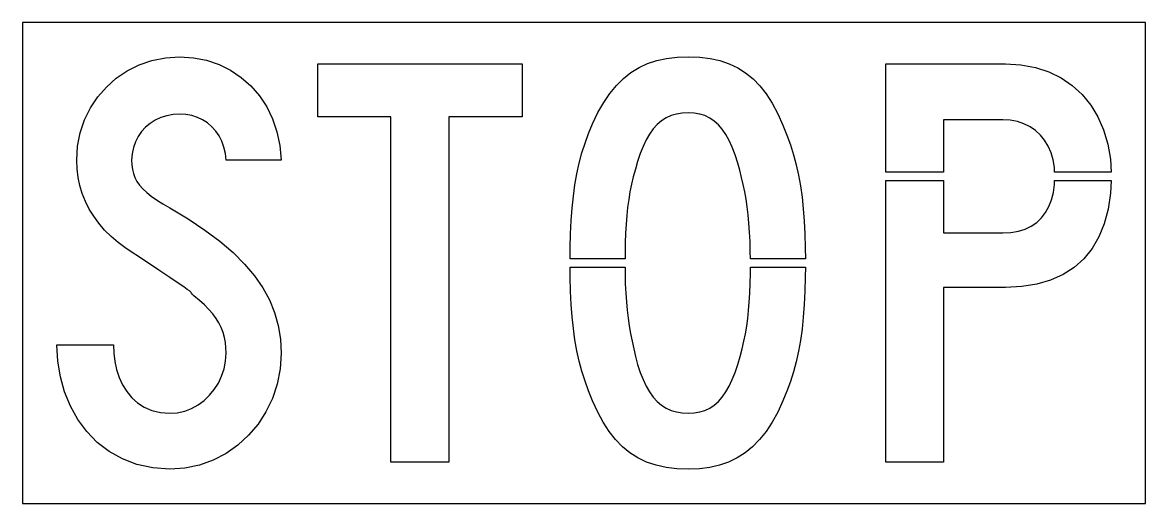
# Model space of a CAD drawing. Extents: x 0 to 98, y 0 to 42.
import ezdxf

# ---------------------------------------------------------------- set-up
doc = ezdxf.new("R2010")
doc.units = 0
doc.layers.add('CUT', color=7, linetype='Continuous')
doc.layers.add('OUTSIDE', color=1, linetype='Continuous')

msp = doc.modelspace()

# ---------------------------------------------------------------- linework, layer by layer
at = {"layer": 'CUT'}
for points in [[(21.2501, 8.0052), (20.556, 6.9304), (19.7358, 5.9565), (18.8069, 5.1043), (17.7728, 4.3774), (16.6511, 3.793), (15.4488, 3.3583), (14.1764, 3.0904), (12.8514, 3), (11.3651, 3.1043), (9.984, 3.4035), (8.7186, 3.8904), (7.5654, 4.5409), (6.5313, 5.3409), (5.6234, 6.28), (4.8418, 7.3339), (4.1933, 8.4957), (3.6815, 9.7443), (3.3135, 11.0626), (3.0856, 12.44), (3.0085, 13.8591), (7.9299, 13.8591), (7.9615, 13.1287), (8.0561, 12.4017), (8.2139, 11.6887), (8.4417, 11.007), (8.7326, 10.3635), (9.0972, 9.7722), (9.5354, 9.24), (10.0436, 8.7809), (10.629, 8.4017), (11.288, 8.12), (12.0311, 7.9426), (12.8514, 7.88), (13.5139, 7.9287), (14.1553, 8.0748), (14.7582, 8.3043), (15.3261, 8.6174), (15.8519, 9), (16.3251, 9.4522), (16.7422, 9.96), (17.0963, 10.52), (17.3802, 11.1252), (17.594, 11.7652), (17.7237, 12.4365), (17.7693, 13.1287), (17.7553, 13.6052), (17.7062, 14.0678), (17.6221, 14.5096), (17.4994, 14.9409), (17.3416, 15.3583), (17.1383, 15.7687), (16.893, 16.1687), (16.602, 16.5617), (16.2655, 16.9548), (15.8764, 17.3443), (15.4348, 17.7374), (14.9405, 18.1304), (14.8073, 18.2765), (14.7407, 18.3635), (14.7092, 18.4191), (14.6671, 18.4748), (14.5725, 18.5583), (14.3867, 18.6974), (14.0677, 18.92), (13.5735, 19.2539), (12.8654, 19.727), (11.9014, 20.3739), (10.636, 21.2157), (9.0376, 22.28), (8.3576, 22.7843), (7.7371, 23.3165), (7.1693, 23.8765), (6.6645, 24.4643), (6.2158, 25.0765), (5.8232, 25.713), (5.4902, 26.3739), (5.2203, 27.0557), (5.0065, 27.7548), (4.8558, 28.4783), (4.7611, 29.2157), (4.7331, 29.9704), (4.8137, 31.1983), (5.0486, 32.3774), (5.4271, 33.4939), (5.9389, 34.5339), (6.5769, 35.4974), (7.3305, 36.3635), (8.1893, 37.1252), (9.1428, 37.7722), (10.1803, 38.2939), (11.295, 38.68), (12.4763, 38.92), (13.7102, 39), (14.916, 38.9235), (16.0657, 38.6974), (17.1524, 38.3287), (18.1654, 37.8278), (19.0978, 37.1983), (19.9356, 36.4539), (20.6787, 35.5983), (21.3096, 34.6452), (21.8214, 33.5948), (22.2105, 32.4609), (22.4594, 31.2504), (22.5645, 29.9704), (17.7693, 29.9704), (17.7062, 30.5617), (17.58, 31.1148), (17.3942, 31.6296), (17.1559, 32.0991), (16.8614, 32.5235), (16.5249, 32.8991), (16.1428, 33.2226), (15.7187, 33.4974), (15.263, 33.713), (14.7723, 33.8696), (14.2535, 33.9635), (13.7102, 33.9983), (13.1388, 33.9635), (12.5885, 33.8591), (12.0697, 33.6957), (11.5895, 33.4696), (11.1443, 33.1878), (10.7447, 32.8539), (10.3906, 32.4713), (10.0927, 32.0435), (9.8543, 31.5774), (9.6756, 31.073), (9.5669, 30.5374), (9.5283, 29.9704), (9.5459, 29.5565), (9.5949, 29.1704), (9.6861, 28.8087), (9.8158, 28.4609), (9.9945, 28.127), (10.2224, 27.8035), (10.5028, 27.487), (10.8393, 27.167), (11.2424, 26.847), (11.7051, 26.5165), (12.2414, 26.1791), (12.8514, 25.8209), (14.4603, 24.847), (15.9185, 23.873), (17.2225, 22.8922), (18.3757, 21.9078), (19.3817, 20.9061), (20.244, 19.887), (20.9661, 18.8435), (21.5515, 17.7757), (22.0002, 16.673), (22.3157, 15.5357), (22.505, 14.353), (22.5645, 13.1287), (22.4769, 11.7478), (22.221, 10.4296), (21.8074, 9.1774)], [(32.1585, 3.6087), (32.1585, 33.7548), (25.7649, 33.7548), (25.7649, 38.3913), (43.5998, 38.3913), (43.5998, 33.7548), (37.2027, 33.7548), (37.2027, 3.6087)], [(63.3977, 24.4748), (63.3311, 25.2017), (63.247, 25.8974), (63.1454, 26.5617), (63.0297, 27.2087), (62.9, 27.8417), (62.7528, 28.4643), (62.5915, 29.0904), (62.4163, 29.727), (62.1884, 30.4539), (61.943, 31.1113), (61.6731, 31.6991), (61.3822, 32.2209), (61.0667, 32.6765), (60.7232, 33.0661), (60.3586, 33.393), (59.966, 33.6574), (59.5454, 33.8626), (59.0967, 34.0052), (58.6165, 34.0922), (58.1117, 34.12), (57.5754, 34.0922), (57.0742, 34.0052), (56.6045, 33.8626), (56.1698, 33.6643), (55.7632, 33.4035), (55.3881, 33.0835), (55.0411, 32.7009), (54.7221, 32.2591), (54.4277, 31.7513), (54.1543, 31.1809), (53.9089, 30.5478), (53.6811, 29.8487), (53.4813, 29.1843), (53.3025, 28.527), (53.1482, 27.873), (53.0115, 27.2122), (52.8994, 26.5409), (52.8047, 25.8522), (52.7311, 25.1357), (52.6715, 24.3878), (52.6295, 23.6017), (52.5979, 22.767), (52.5804, 21.8835), (52.5785, 21.376), (47.7807, 21.376), (47.7887, 22.3391), (47.8237, 23.5496), (47.8798, 24.7009), (47.9604, 25.793), (48.0726, 26.8365), (48.2093, 27.8348), (48.3775, 28.7913), (48.5808, 29.713), (48.8157, 30.6035), (49.0891, 31.4696), (49.3976, 32.3148), (49.7481, 33.1426), (50.2213, 34.1304), (50.7261, 35.0174), (51.2624, 35.8104), (51.8338, 36.5061), (52.4437, 37.1113), (53.0992, 37.6296), (53.8002, 38.0574), (54.5469, 38.4052), (55.3496, 38.6696), (56.2084, 38.8574), (57.1303, 38.9652), (58.1117, 39), (59.0932, 38.9652), (60.0116, 38.8539), (60.8669, 38.6661), (61.6696, 38.4017), (62.4127, 38.0504), (63.1068, 37.6122), (63.7518, 37.087), (64.3512, 36.4713), (64.9085, 35.7583), (65.4238, 34.9478), (65.904, 34.0365), (66.3527, 33.0209), (66.6997, 32.1687), (67.0082, 31.313), (67.2816, 30.4504), (67.5165, 29.567), (67.7198, 28.6626), (67.888, 27.727), (68.0282, 26.753), (68.1369, 25.7339), (68.2175, 24.6626), (68.2771, 23.5322), (68.3087, 22.3322), (68.3166, 21.376), (63.5204, 21.376), (63.5134, 22.0017), (63.4924, 22.8817), (63.4538, 23.7026)], [(89.5087, 31.1948), (89.1967, 31.7096), (88.8287, 32.1687), (88.401, 32.5617), (87.9208, 32.8957), (87.3915, 33.16), (86.8131, 33.3513), (86.1962, 33.4696), (85.5372, 33.5078), (80.3704, 33.5078), (80.3704, 28.9412), (75.3298, 28.9412), (75.3298, 38.3913), (85.7826, 38.3913), (87.1286, 38.3113), (88.387, 38.0748), (89.5578, 37.6887), (90.6339, 37.1635), (91.6084, 36.4991), (92.4707, 35.7061), (93.2208, 34.7913), (93.8447, 33.7617), (94.346, 32.6243), (94.707, 31.3861), (94.9314, 30.0504), (94.9915, 28.9412), (90.07, 28.9412), (90.0485, 29.3374), (89.9398, 30.0052), (89.7576, 30.6278)], [(91.7626, 20.6104), (90.7986, 19.9843), (89.7155, 19.4974), (88.5167, 19.1461), (87.2057, 18.9339), (85.7826, 18.8643), (80.3704, 18.8643), (80.3704, 3.6087), (75.3298, 3.6087), (75.3298, 28.1892), (80.3704, 28.1892), (80.3704, 23.6226), (85.5372, 23.6226), (86.2453, 23.6609), (86.9007, 23.7757), (87.4931, 23.96), (88.0294, 24.2174), (88.5062, 24.5409), (88.9198, 24.9374), (89.2738, 25.3965), (89.5648, 25.9217), (89.7926, 26.5061), (89.9574, 27.1565), (90.0555, 27.8626), (90.069, 28.1892), (94.9884, 28.1892), (94.9384, 27.1009), (94.7351, 25.7026), (94.3951, 24.4261), (93.9289, 23.2748), (93.333, 22.2557), (92.6109, 21.3652)], [(67.888, 14.2417), (67.7198, 13.2922), (67.5165, 12.3809), (67.2816, 11.5009), (67.0082, 10.6452), (66.6997, 9.807), (66.3527, 8.9791), (65.904, 7.9878), (65.4168, 7.0939), (64.891, 6.2939), (64.3231, 5.5843), (63.7132, 4.9652), (63.0612, 4.433), (62.3602, 3.9878), (61.6135, 3.6261), (60.8178, 3.3478), (59.9696, 3.153), (59.0652, 3.0383), (58.1117, 3), (57.0987, 3.0383), (56.1593, 3.153), (55.283, 3.3478), (54.4662, 3.6261), (53.7091, 3.9878), (53.008, 4.433), (52.3561, 4.9652), (51.7496, 5.5843), (51.1923, 6.2939), (50.6735, 7.0939), (50.1933, 7.9878), (49.7481, 8.9791), (49.3976, 9.8313), (49.0891, 10.687), (48.8157, 11.553), (48.5808, 12.4365), (48.3775, 13.3443), (48.2093, 14.287), (48.0726, 15.2713), (47.9604, 16.3009), (47.8798, 17.3896), (47.8237, 18.5374), (47.7887, 19.7617), (47.7817, 20.624), (52.5793, 20.624), (52.5839, 20.0261), (52.6049, 19.1704), (52.6435, 18.3635), (52.6996, 17.6017), (52.7697, 16.8783), (52.8538, 16.1791), (52.952, 15.5009), (53.0676, 14.8365), (53.1973, 14.1757), (53.3445, 13.5148), (53.5058, 12.8435), (53.6811, 12.1513), (53.9089, 11.4522), (54.1543, 10.8191), (54.4277, 10.2487), (54.7221, 9.7409), (55.0411, 9.2991), (55.3881, 8.9165), (55.7632, 8.5965), (56.1698, 8.3357), (56.6045, 8.1374), (57.0742, 7.9948), (57.5754, 7.9078), (58.1117, 7.88), (58.6165, 7.9078), (59.0967, 7.9948), (59.5454, 8.1374), (59.966, 8.3357), (60.3586, 8.5965), (60.7232, 8.9165), (61.0667, 9.2991), (61.3822, 9.7409), (61.6731, 10.2487), (61.943, 10.8191), (62.1884, 11.4522), (62.4163, 12.1513), (62.6196, 12.84), (62.7948, 13.5078), (62.9526, 14.1617), (63.0858, 14.8157), (63.1979, 15.473), (63.2926, 16.1478), (63.3662, 16.8504), (63.4258, 17.5843), (63.4713, 18.3635), (63.4994, 19.1983), (63.5169, 20.0922), (63.5208, 20.624), (68.3156, 20.624), (68.3087, 19.7583), (68.2771, 18.5304), (68.2175, 17.3722), (68.1369, 16.273), (68.0282, 15.233)]]:
    msp.add_lwpolyline(points, close=True, dxfattribs=at)
at = {"layer": 'OUTSIDE'}
msp.add_lwpolyline([(0, 0), (98, 0), (98, 42), (0, 42)], close=True, dxfattribs=at)

doc.saveas('drawing.dxf')
